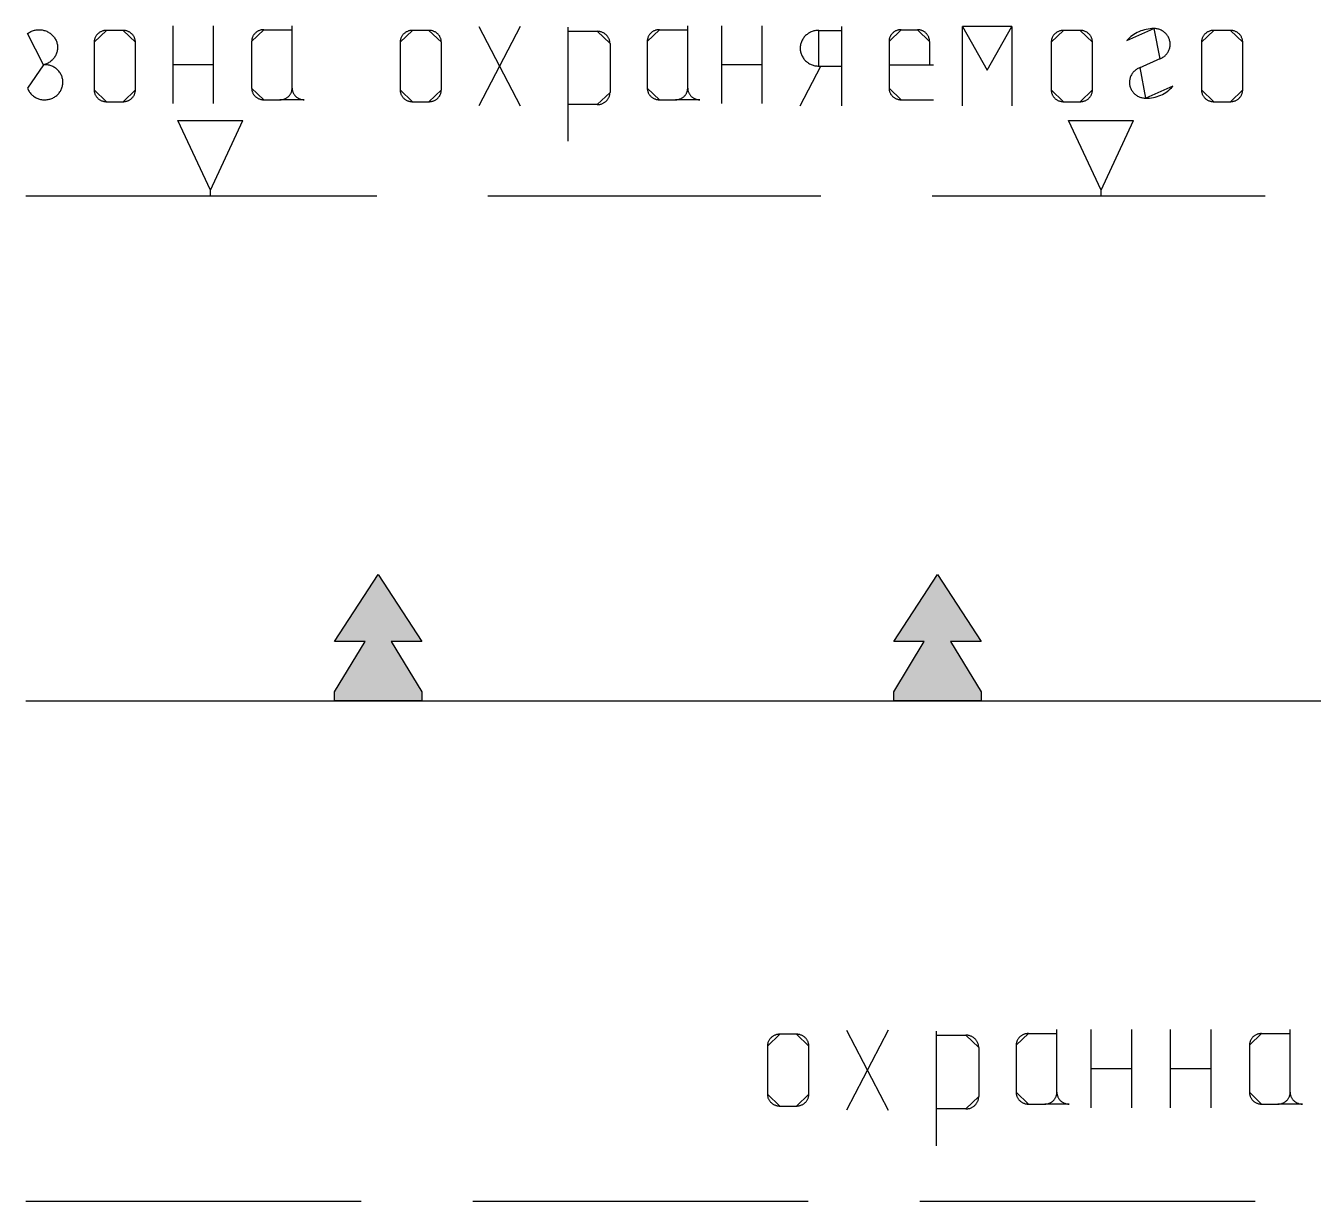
# Model space of a CAD drawing. Extents: x 8646 to 18206, y -17605 to -192.
# Drawn here: x 11147.66 to 11155.89, y -9022.22 to -9014.7 of the extents above; entities that cross this region are included whole.
import ezdxf

# ---------------------------------------------------------------- set-up
doc = ezdxf.new("R2010")
doc.units = 0
doc.layers.get('0').update_dxf_attribs({"linetype": 'CONTINUOUS'})

msp = doc.modelspace()

# ---------------------------------------------------------------- hatches: boundary and pattern name
at = {"linetype": 'CONTINUOUS'}
for points in [[(11149.631, -9019.0202), (11149.631, -9018.9632), (11149.8267, -9018.6417), (11149.631, -9018.6417), (11149.9105, -9018.2131), (11150.19, -9018.6417), (11149.9944, -9018.6417), (11150.19, -9018.9632), (11150.19, -9019.0202)], [(11153.2068, -9019.0201), (11153.2068, -9018.9632), (11153.4025, -9018.6417), (11153.2068, -9018.6417), (11153.4864, -9018.2131), (11153.7659, -9018.6417), (11153.5702, -9018.6417), (11153.7659, -9018.9632), (11153.7659, -9019.0201)]]:
    msp.add_hatch(color=8, dxfattribs=at).paths.add_polyline_path(points)

# ---------------------------------------------------------------- linework, layer by layer
at = {"color": 8, "linetype": 'CONTINUOUS'}
for p, q in [((11148.2796, -9014.7332), (11148.1742, -9014.7332)), ((11148.5986, -9014.7036), (11148.5986, -9015.2)), ((11148.8566, -9014.7036), (11148.8566, -9015.2)), ((11149.1797, -9014.7291), (11149.3609, -9014.7291)), ((11149.3609, -9015.1024), (11149.3609, -9014.7041)), ((11150.2356, -9014.7332), (11150.1301, -9014.7332)), ((11150.8182, -9014.7079), (11150.5545, -9015.2149)), ((11150.5545, -9014.7079), (11150.8182, -9015.2149)), ((11151.1224, -9014.7133), (11151.1224, -9015.4421)), ((11151.7088, -9014.7291), (11151.89, -9014.7291)), ((11151.89, -9015.1024), (11151.89, -9014.7041)), ((11152.1056, -9014.7036), (11152.1056, -9015.2)), ((11152.3637, -9014.7036), (11152.3637, -9015.2)), ((11152.7273, -9014.7331), (11152.8719, -9014.7331)), ((11152.8728, -9014.7079), (11152.8728, -9015.2149)), ((11153.2546, -9014.7291), (11153.3582, -9014.7291)), ((11153.6462, -9015.2149), (11153.6462, -9014.7079)), ((11153.9626, -9014.7079), (11153.9626, -9015.2149)), ((11154.3986, -9014.7332), (11154.2932, -9014.7332)), ((11155.3592, -9014.7332), (11155.2537, -9014.7332)), ((11148.0951, -9014.8092), (11148.0951, -9015.1135)), ((11148.3587, -9015.1135), (11148.3587, -9014.8092)), ((11149.102, -9014.8038), (11149.102, -9015.1024)), ((11150.051, -9014.8092), (11150.051, -9015.1135)), ((11150.3147, -9015.1135), (11150.3147, -9014.8092)), ((11151.1224, -9014.7393), (11151.3119, -9014.7393)), ((11151.6311, -9014.8038), (11151.6311, -9015.1024)), ((11153.177, -9014.8038), (11153.177, -9015.1024)), ((11153.4358, -9014.8038), (11153.4358, -9014.9531)), ((11154.2141, -9014.8092), (11154.2141, -9015.1135)), ((11154.4777, -9015.1135), (11154.4777, -9014.8092)), ((11155.1746, -9014.8092), (11155.1746, -9015.1135)), ((11155.4383, -9015.1135), (11155.4383, -9014.8092)), ((11151.3931, -9014.8175), (11151.3931, -9015.1298)), ((11148.5986, -9014.9519), (11148.8566, -9014.9519)), ((11152.1056, -9014.9519), (11152.3637, -9014.9519)), ((11152.6091, -9015.2149), (11152.741, -9014.9615)), ((11152.7268, -9014.9617), (11152.8737, -9014.9617)), ((11153.177, -9014.9531), (11153.4617, -9014.9531)), ((11154.9134, -9014.9133), (11154.7753, -9014.9745)), ((11148.1742, -9015.1895), (11148.2796, -9015.1895)), ((11149.1797, -9015.1771), (11149.2832, -9015.1771)), ((11150.1301, -9015.1895), (11150.2356, -9015.1895)), ((11151.3119, -9015.2078), (11151.1224, -9015.2078)), ((11151.7088, -9015.1771), (11151.8124, -9015.1771)), ((11153.2546, -9015.1771), (11153.4617, -9015.1771)), ((11154.2932, -9015.1895), (11154.3986, -9015.1895)), ((11155.2537, -9015.1895), (11155.3592, -9015.1895)), ((11148.8378, -9015.7543), (11148.6308, -9015.3104)), ((11148.6308, -9015.3104), (11149.0448, -9015.3104)), ((11148.8378, -9015.7543), (11149.0448, -9015.3104)), ((11154.5324, -9015.7543), (11154.3255, -9015.3104)), ((11154.3255, -9015.3104), (11154.7394, -9015.3104)), ((11154.5324, -9015.7543), (11154.7394, -9015.3104)), ((11147.6577, -9015.7905), (11149.9026, -9015.7905)), ((11148.8378, -9015.7898), (11148.8378, -9015.7543)), ((11150.6125, -9015.7905), (11152.742, -9015.7905)), ((11153.4519, -9015.7905), (11155.5814, -9015.7905)), ((11154.5324, -9015.7898), (11154.5324, -9015.7543)), ((11149.631, -9018.6417), (11149.9105, -9018.2131)), ((11149.9105, -9018.2131), (11150.19, -9018.6417)), ((11153.2068, -9018.6417), (11153.4864, -9018.2131)), ((11153.4864, -9018.2131), (11153.7659, -9018.6417)), ((11149.8267, -9018.6417), (11149.631, -9018.6417)), ((11149.631, -9018.9632), (11149.8267, -9018.6417)), ((11149.9944, -9018.6417), (11150.19, -9018.9632)), ((11150.19, -9018.6417), (11149.9944, -9018.6417)), ((11153.4025, -9018.6417), (11153.2068, -9018.6417)), ((11153.2068, -9018.9632), (11153.4025, -9018.6417)), ((11153.5702, -9018.6417), (11153.7659, -9018.9632)), ((11153.7659, -9018.6417), (11153.5702, -9018.6417)), ((11149.631, -9019.0202), (11149.631, -9018.9632)), ((11150.19, -9018.9632), (11150.19, -9019.0202)), ((11153.2068, -9019.0201), (11153.2068, -9018.9632)), ((11153.7659, -9018.9632), (11153.7659, -9019.0201)), ((11147.6577, -9019.0202), (11166.2768, -9019.0202)), ((11150.19, -9019.0202), (11149.631, -9019.0202)), ((11153.7659, -9019.0201), (11153.2068, -9019.0201)), ((11152.5851, -9021.152), (11152.4789, -9021.152)), ((11153.1716, -9021.1266), (11152.9061, -9021.637)), ((11152.9061, -9021.1266), (11153.1716, -9021.637)), ((11153.4778, -9021.1321), (11153.4778, -9021.8657)), ((11154.068, -9021.1479), (11154.2504, -9021.1479)), ((11154.2504, -9021.5237), (11154.2504, -9021.1228)), ((11154.4675, -9021.1223), (11154.4675, -9021.622)), ((11154.7273, -9021.1223), (11154.7273, -9021.622)), ((11154.9743, -9021.1223), (11154.9743, -9021.622)), ((11155.2341, -9021.1223), (11155.2341, -9021.622)), ((11155.5593, -9021.1479), (11155.7417, -9021.1479)), ((11155.7417, -9021.5237), (11155.7417, -9021.1228)), ((11152.3993, -9021.2286), (11152.3993, -9021.5349)), ((11152.6647, -9021.5349), (11152.6647, -9021.2286)), ((11153.4778, -9021.1582), (11153.6685, -9021.1582)), ((11153.9899, -9021.2231), (11153.9899, -9021.5237)), ((11155.4811, -9021.2231), (11155.4811, -9021.5237)), ((11153.7502, -9021.2369), (11153.7502, -9021.5514)), ((11154.4675, -9021.3722), (11154.7273, -9021.3722)), ((11154.9743, -9021.3722), (11155.2341, -9021.3722)), ((11152.4789, -9021.6114), (11152.5851, -9021.6114)), ((11153.6685, -9021.6299), (11153.4778, -9021.6299)), ((11154.068, -9021.5989), (11154.1723, -9021.5989)), ((11155.5593, -9021.5989), (11155.6635, -9021.5989)), ((11147.6577, -9022.2203), (11149.8013, -9022.2203)), ((11150.5158, -9022.2203), (11152.6594, -9022.2203)), ((11153.374, -9022.2203), (11155.5176, -9022.2203))]:
    msp.add_line(p, q, dxfattribs=at)
at = {"color": 8, "linetype": 'CONTINUOUS', "flags": 128}
for points in [[(11147.6686, -9014.754), (11147.6735, -9014.7504), (11147.6787, -9014.747), (11147.6839, -9014.7439), (11147.6895, -9014.7412), (11147.695, -9014.7386), (11147.7008, -9014.7364), (11147.7067, -9014.7344), (11147.7126, -9014.7327), (11147.7187, -9014.7313), (11147.7248, -9014.7304), (11147.7309, -9014.7296), (11147.7371, -9014.7292), (11147.7434, -9014.7291), (11147.7495, -9014.7293), (11147.7557, -9014.7298), (11147.7618, -9014.7305), (11147.768, -9014.7317), (11147.7739, -9014.7331), (11147.7799, -9014.7348), (11147.7857, -9014.7369), (11147.7914, -9014.7392), (11147.797, -9014.7418), (11147.8025, -9014.7447), (11147.8077, -9014.7479), (11147.8128, -9014.7512), (11147.8177, -9014.7549), (11147.8224, -9014.7588), (11147.8268, -9014.763), (11147.831, -9014.7673), (11147.8351, -9014.7719), (11147.8389, -9014.7767), (11147.8423, -9014.7816), (11147.8455, -9014.7867), (11147.8484, -9014.7919), (11147.8511, -9014.7974), (11147.8534, -9014.8029), (11147.8554, -9014.8085), (11147.8572, -9014.8143), (11147.8585, -9014.8202), (11147.8596, -9014.826), (11147.8604, -9014.8319), (11147.8609, -9014.8377), (11147.8609, -9014.8438), (11147.8607, -9014.8497), (11147.8602, -9014.8557), (11147.8593, -9014.8616), (11147.8581, -9014.8675), (11147.8566, -9014.8732), (11147.8548, -9014.8789), (11147.8527, -9014.8845), (11147.8503, -9014.89), (11147.8475, -9014.8954), (11147.8446, -9014.9006), (11147.8413, -9014.9057), (11147.8377, -9014.9105), (11147.8338, -9014.9152), (11147.8299, -9014.9198), (11147.8255, -9014.9241), (11147.821, -9014.9281), (11147.8162, -9014.9319), (11147.8113, -9014.9356), (11147.8062, -9014.9389), (11147.8008, -9014.9419), (11147.7953, -9014.9448), (11147.7897, -9014.9473), (11147.784, -9014.9494), (11147.7781, -9014.9514), (11147.7721, -9014.9531)], [(11148.1742, -9014.7332), (11148.17, -9014.7333), (11148.1659, -9014.7336), (11148.1618, -9014.7342), (11148.1577, -9014.7349), (11148.1537, -9014.7358), (11148.1497, -9014.737), (11148.1458, -9014.7383), (11148.142, -9014.7398), (11148.1382, -9014.7415), (11148.1347, -9014.7434), (11148.1311, -9014.7455), (11148.1277, -9014.7477), (11148.1244, -9014.7501), (11148.1212, -9014.7527), (11148.1182, -9014.7555), (11148.1154, -9014.7584), (11148.1127, -9014.7614), (11148.1102, -9014.7645), (11148.1078, -9014.7679), (11148.1056, -9014.7712), (11148.1037, -9014.7747), (11148.102, -9014.7783), (11148.1004, -9014.782), (11148.0989, -9014.7858), (11148.0978, -9014.7897), (11148.0968, -9014.7935), (11148.0961, -9014.7974), (11148.0955, -9014.8014), (11148.0952, -9014.8053), (11148.0951, -9014.8092)], [(11148.3587, -9014.8092), (11148.3586, -9014.8053), (11148.3583, -9014.8014), (11148.3577, -9014.7974), (11148.3569, -9014.7935), (11148.3559, -9014.7897), (11148.3548, -9014.7858), (11148.3534, -9014.782), (11148.3519, -9014.7783), (11148.3501, -9014.7747), (11148.3481, -9014.7712), (11148.346, -9014.7679), (11148.3436, -9014.7645), (11148.3411, -9014.7614), (11148.3384, -9014.7584), (11148.3356, -9014.7555), (11148.3326, -9014.7527), (11148.3293, -9014.7501), (11148.3261, -9014.7477), (11148.3227, -9014.7455), (11148.3191, -9014.7434), (11148.3155, -9014.7415), (11148.3118, -9014.7398), (11148.308, -9014.7383), (11148.3041, -9014.737), (11148.3001, -9014.7358), (11148.2961, -9014.7349), (11148.292, -9014.7342), (11148.2879, -9014.7336), (11148.2838, -9014.7333), (11148.2796, -9014.7332)], [(11149.1797, -9014.7291), (11149.1756, -9014.7292), (11149.1716, -9014.7294), (11149.1675, -9014.73), (11149.1635, -9014.7307), (11149.1596, -9014.7316), (11149.1557, -9014.7327), (11149.1518, -9014.734), (11149.1481, -9014.7356), (11149.1444, -9014.7372), (11149.1409, -9014.739), (11149.1374, -9014.7412), (11149.1341, -9014.7433), (11149.1309, -9014.7457), (11149.1277, -9014.7483), (11149.1248, -9014.7509), (11149.122, -9014.7538), (11149.1193, -9014.7568), (11149.1169, -9014.7598), (11149.1146, -9014.7631), (11149.1124, -9014.7664), (11149.1105, -9014.7699), (11149.1088, -9014.7734), (11149.1072, -9014.777), (11149.1058, -9014.7806), (11149.1047, -9014.7845), (11149.1038, -9014.7882), (11149.103, -9014.7921), (11149.1025, -9014.796), (11149.1022, -9014.7998), (11149.102, -9014.8038)], [(11150.1301, -9014.7332), (11150.126, -9014.7333), (11150.1218, -9014.7336), (11150.1177, -9014.7342), (11150.1136, -9014.7349), (11150.1096, -9014.7358), (11150.1057, -9014.737), (11150.1017, -9014.7383), (11150.098, -9014.7398), (11150.0942, -9014.7415), (11150.0906, -9014.7434), (11150.087, -9014.7455), (11150.0836, -9014.7477), (11150.0804, -9014.7501), (11150.0772, -9014.7527), (11150.0742, -9014.7555), (11150.0714, -9014.7584), (11150.0687, -9014.7614), (11150.0662, -9014.7645), (11150.0638, -9014.7679), (11150.0616, -9014.7712), (11150.0596, -9014.7747), (11150.0579, -9014.7783), (11150.0563, -9014.782), (11150.0549, -9014.7858), (11150.0538, -9014.7897), (11150.0528, -9014.7935), (11150.052, -9014.7974), (11150.0515, -9014.8014), (11150.0512, -9014.8053), (11150.051, -9014.8092)], [(11150.3147, -9014.8092), (11150.3145, -9014.8053), (11150.3143, -9014.8014), (11150.3137, -9014.7974), (11150.3129, -9014.7935), (11150.3119, -9014.7897), (11150.3108, -9014.7858), (11150.3094, -9014.782), (11150.3078, -9014.7783), (11150.306, -9014.7747), (11150.3041, -9014.7712), (11150.3019, -9014.7679), (11150.2996, -9014.7645), (11150.2971, -9014.7614), (11150.2944, -9014.7584), (11150.2915, -9014.7555), (11150.2885, -9014.7527), (11150.2853, -9014.7501), (11150.2821, -9014.7477), (11150.2787, -9014.7455), (11150.2751, -9014.7434), (11150.2715, -9014.7415), (11150.2677, -9014.7398), (11150.2639, -9014.7383), (11150.26, -9014.737), (11150.256, -9014.7358), (11150.252, -9014.7349), (11150.2479, -9014.7342), (11150.2438, -9014.7336), (11150.2397, -9014.7333), (11150.2356, -9014.7332)], [(11151.7088, -9014.7291), (11151.7047, -9014.7292), (11151.7007, -9014.7294), (11151.6966, -9014.73), (11151.6926, -9014.7307), (11151.6887, -9014.7316), (11151.6848, -9014.7327), (11151.6809, -9014.734), (11151.6772, -9014.7356), (11151.6735, -9014.7372), (11151.67, -9014.739), (11151.6665, -9014.7412), (11151.6632, -9014.7433), (11151.66, -9014.7457), (11151.6568, -9014.7483), (11151.6539, -9014.7509), (11151.6511, -9014.7538), (11151.6484, -9014.7568), (11151.646, -9014.7598), (11151.6437, -9014.7631), (11151.6415, -9014.7664), (11151.6396, -9014.7699), (11151.6379, -9014.7734), (11151.6363, -9014.777), (11151.6349, -9014.7806), (11151.6339, -9014.7845), (11151.6329, -9014.7882), (11151.6321, -9014.7921), (11151.6316, -9014.796), (11151.6313, -9014.7998), (11151.6311, -9014.8038)], [(11152.7277, -9014.7332), (11152.7216, -9014.7334), (11152.7154, -9014.7339), (11152.7092, -9014.7346), (11152.7031, -9014.7358), (11152.6971, -9014.7372), (11152.6911, -9014.7389), (11152.6853, -9014.7409), (11152.6795, -9014.7432), (11152.6739, -9014.7456), (11152.6685, -9014.7486), (11152.6632, -9014.7517), (11152.658, -9014.7551), (11152.6531, -9014.7587), (11152.6484, -9014.7626), (11152.6439, -9014.7668), (11152.6396, -9014.771), (11152.6355, -9014.7755), (11152.6318, -9014.7803), (11152.6283, -9014.7852), (11152.625, -9014.7903), (11152.6221, -9014.7956), (11152.6194, -9014.8009), (11152.617, -9014.8065), (11152.6149, -9014.8121), (11152.6131, -9014.8178), (11152.6117, -9014.8237), (11152.6106, -9014.8296), (11152.6098, -9014.8355), (11152.6093, -9014.8414), (11152.6091, -9014.8473), (11152.6093, -9014.8533), (11152.6098, -9014.8592), (11152.6106, -9014.8652), (11152.6117, -9014.8711), (11152.6131, -9014.8769), (11152.6149, -9014.8826), (11152.617, -9014.8883), (11152.6194, -9014.8937), (11152.6221, -9014.8991), (11152.625, -9014.9044), (11152.6283, -9014.9095), (11152.6318, -9014.9144), (11152.6355, -9014.9191), (11152.6396, -9014.9238), (11152.6439, -9014.928), (11152.6484, -9014.9321), (11152.6531, -9014.936), (11152.658, -9014.9396), (11152.6632, -9014.943), (11152.6685, -9014.9462), (11152.6739, -9014.949), (11152.6795, -9014.9515), (11152.6853, -9014.9539), (11152.6911, -9014.9559), (11152.6971, -9014.9576), (11152.7031, -9014.959), (11152.7092, -9014.96), (11152.7154, -9014.9608), (11152.7216, -9014.9613), (11152.7277, -9014.9615)], [(11153.2546, -9014.7291), (11153.2506, -9014.7292), (11153.2465, -9014.7294), (11153.2424, -9014.73), (11153.2385, -9014.7307), (11153.2345, -9014.7316), (11153.2307, -9014.7327), (11153.2268, -9014.734), (11153.2231, -9014.7356), (11153.2194, -9014.7372), (11153.2159, -9014.739), (11153.2124, -9014.7412), (11153.209, -9014.7433), (11153.2058, -9014.7457), (11153.2027, -9014.7483), (11153.1997, -9014.7509), (11153.197, -9014.7538), (11153.1943, -9014.7568), (11153.1918, -9014.7598), (11153.1896, -9014.7631), (11153.1874, -9014.7664), (11153.1855, -9014.7699), (11153.1837, -9014.7734), (11153.1822, -9014.777), (11153.1807, -9014.7806), (11153.1797, -9014.7845), (11153.1787, -9014.7882), (11153.178, -9014.7921), (11153.1774, -9014.796), (11153.1771, -9014.7998), (11153.177, -9014.8038)], [(11153.4358, -9014.8038), (11153.4357, -9014.7998), (11153.4354, -9014.796), (11153.4349, -9014.7921), (11153.4341, -9014.7882), (11153.4331, -9014.7845), (11153.432, -9014.7806), (11153.4306, -9014.777), (11153.4291, -9014.7734), (11153.4273, -9014.7699), (11153.4254, -9014.7664), (11153.4233, -9014.7631), (11153.421, -9014.7598), (11153.4185, -9014.7568), (11153.416, -9014.7538), (11153.4131, -9014.7509), (11153.4102, -9014.7483), (11153.407, -9014.7457), (11153.4038, -9014.7433), (11153.4005, -9014.7412), (11153.397, -9014.739), (11153.3935, -9014.7372), (11153.3897, -9014.7356), (11153.386, -9014.734), (11153.3822, -9014.7327), (11153.3782, -9014.7316), (11153.3744, -9014.7307), (11153.3703, -9014.73), (11153.3663, -9014.7294), (11153.3622, -9014.7292), (11153.3582, -9014.7291)], [(11153.6462, -9014.7079), (11153.8044, -9014.9868), (11153.9626, -9014.7079)], [(11154.2932, -9014.7332), (11154.289, -9014.7333), (11154.2849, -9014.7336), (11154.2808, -9014.7342), (11154.2767, -9014.7349), (11154.2727, -9014.7358), (11154.2687, -9014.737), (11154.2648, -9014.7383), (11154.261, -9014.7398), (11154.2572, -9014.7415), (11154.2537, -9014.7434), (11154.2501, -9014.7455), (11154.2467, -9014.7477), (11154.2434, -9014.7501), (11154.2402, -9014.7527), (11154.2373, -9014.7555), (11154.2344, -9014.7584), (11154.2317, -9014.7614), (11154.2292, -9014.7645), (11154.2269, -9014.7679), (11154.2246, -9014.7712), (11154.2227, -9014.7747), (11154.221, -9014.7783), (11154.2194, -9014.782), (11154.2179, -9014.7858), (11154.2168, -9014.7897), (11154.2158, -9014.7935), (11154.2151, -9014.7974), (11154.2145, -9014.8014), (11154.2143, -9014.8053), (11154.2141, -9014.8092)], [(11154.4777, -9014.8092), (11154.4776, -9014.8053), (11154.4773, -9014.8014), (11154.4768, -9014.7974), (11154.4759, -9014.7935), (11154.475, -9014.7897), (11154.4739, -9014.7858), (11154.4725, -9014.782), (11154.4709, -9014.7783), (11154.4691, -9014.7747), (11154.4671, -9014.7712), (11154.465, -9014.7679), (11154.4626, -9014.7645), (11154.4601, -9014.7614), (11154.4574, -9014.7584), (11154.4546, -9014.7555), (11154.4516, -9014.7527), (11154.4483, -9014.7501), (11154.4452, -9014.7477), (11154.4418, -9014.7455), (11154.4382, -9014.7434), (11154.4346, -9014.7415), (11154.4308, -9014.7398), (11154.427, -9014.7383), (11154.4231, -9014.737), (11154.4191, -9014.7358), (11154.4151, -9014.7349), (11154.411, -9014.7342), (11154.4069, -9014.7336), (11154.4028, -9014.7333), (11154.3986, -9014.7332)], [(11154.8702, -9014.7217), (11154.8579, -9014.7221), (11154.8457, -9014.7229), (11154.8335, -9014.7246), (11154.8214, -9014.7267), (11154.8094, -9014.7296), (11154.7977, -9014.7331), (11154.7861, -9014.7371), (11154.7748, -9014.7418), (11154.7638, -9014.747), (11154.7532, -9014.7528), (11154.7427, -9014.7592), (11154.7328, -9014.766), (11154.7231, -9014.7734), (11154.7139, -9014.7812), (11154.7053, -9014.7896), (11154.6969, -9014.7983)], [(11154.9089, -9014.9153), (11154.914, -9014.9131), (11154.919, -9014.9107), (11154.9238, -9014.9081), (11154.9285, -9014.9052), (11154.933, -9014.9021), (11154.9373, -9014.8987), (11154.9415, -9014.8952), (11154.9454, -9014.8915), (11154.9491, -9014.8875), (11154.9526, -9014.8833), (11154.9558, -9014.8791), (11154.9589, -9014.8747), (11154.9617, -9014.87), (11154.9642, -9014.8653), (11154.9665, -9014.8604), (11154.9685, -9014.8553), (11154.9701, -9014.8503), (11154.9715, -9014.8451), (11154.9726, -9014.8399), (11154.9735, -9014.8346), (11154.9741, -9014.8293), (11154.9744, -9014.8241), (11154.9744, -9014.8187), (11154.9739, -9014.8133), (11154.9734, -9014.8081), (11154.9724, -9014.8028), (11154.9712, -9014.7976), (11154.9698, -9014.7924), (11154.968, -9014.7874), (11154.9659, -9014.7824), (11154.9636, -9014.7776), (11154.961, -9014.7728), (11154.9582, -9014.7683), (11154.9551, -9014.7638), (11154.9518, -9014.7596), (11154.9482, -9014.7554), (11154.9445, -9014.7515), (11154.9405, -9014.7479), (11154.9362, -9014.7443), (11154.9319, -9014.741), (11154.9274, -9014.738), (11154.9226, -9014.7352), (11154.9178, -9014.7326), (11154.9127, -9014.7303), (11154.9076, -9014.7283), (11154.9024, -9014.7264), (11154.8971, -9014.7248), (11154.8917, -9014.7237), (11154.8862, -9014.7226), (11154.8808, -9014.722), (11154.8752, -9014.7215), (11154.8697, -9014.7214)], [(11155.2537, -9014.7332), (11155.2496, -9014.7333), (11155.2454, -9014.7336), (11155.2413, -9014.7342), (11155.2372, -9014.7349), (11155.2332, -9014.7358), (11155.2292, -9014.737), (11155.2253, -9014.7383), (11155.2216, -9014.7398), (11155.2177, -9014.7415), (11155.2142, -9014.7434), (11155.2106, -9014.7455), (11155.2072, -9014.7477), (11155.2039, -9014.7501), (11155.2008, -9014.7527), (11155.1978, -9014.7555), (11155.1949, -9014.7584), (11155.1922, -9014.7614), (11155.1897, -9014.7645), (11155.1874, -9014.7679), (11155.1852, -9014.7712), (11155.1832, -9014.7747), (11155.1815, -9014.7783), (11155.1799, -9014.782), (11155.1784, -9014.7858), (11155.1773, -9014.7897), (11155.1764, -9014.7935), (11155.1756, -9014.7974), (11155.175, -9014.8014), (11155.1748, -9014.8053), (11155.1746, -9014.8092)], [(11155.4383, -9014.8092), (11155.4381, -9014.8053), (11155.4378, -9014.8014), (11155.4373, -9014.7974), (11155.4364, -9014.7935), (11155.4355, -9014.7897), (11155.4344, -9014.7858), (11155.433, -9014.782), (11155.4314, -9014.7783), (11155.4296, -9014.7747), (11155.4276, -9014.7712), (11155.4255, -9014.7679), (11155.4231, -9014.7645), (11155.4206, -9014.7614), (11155.4179, -9014.7584), (11155.4151, -9014.7555), (11155.4121, -9014.7527), (11155.4089, -9014.7501), (11155.4057, -9014.7477), (11155.4023, -9014.7455), (11155.3987, -9014.7434), (11155.3951, -9014.7415), (11155.3913, -9014.7398), (11155.3875, -9014.7383), (11155.3836, -9014.737), (11155.3796, -9014.7358), (11155.3756, -9014.7349), (11155.3715, -9014.7342), (11155.3674, -9014.7336), (11155.3633, -9014.7333), (11155.3592, -9014.7332)], [(11151.3931, -9014.8175), (11151.393, -9014.8133), (11151.3927, -9014.8093), (11151.3921, -9014.8053), (11151.3913, -9014.8012), (11151.3903, -9014.7973), (11151.3891, -9014.7933), (11151.3877, -9014.7895), (11151.386, -9014.7857), (11151.3842, -9014.782), (11151.3822, -9014.7784), (11151.38, -9014.7749), (11151.3776, -9014.7715), (11151.375, -9014.7683), (11151.3723, -9014.7652), (11151.3693, -9014.7622), (11151.3663, -9014.7594), (11151.3629, -9014.7567), (11151.3596, -9014.7543), (11151.3562, -9014.752), (11151.3525, -9014.7498), (11151.3488, -9014.7479), (11151.3449, -9014.7462), (11151.341, -9014.7446), (11151.337, -9014.7432), (11151.3329, -9014.742), (11151.3288, -9014.741), (11151.3246, -9014.7403), (11151.3204, -9014.7397), (11151.3162, -9014.7395), (11151.3119, -9014.7393)], [(11147.6686, -9015.1024), (11147.6708, -9015.1079), (11147.6733, -9015.1133), (11147.6761, -9015.1186), (11147.6792, -9015.1237), (11147.6826, -9015.1286), (11147.6862, -9015.1334), (11147.69, -9015.138), (11147.6941, -9015.1424), (11147.6984, -9015.1466), (11147.7031, -9015.1506), (11147.7079, -9015.1543), (11147.7129, -9015.1577), (11147.718, -9015.161), (11147.7234, -9015.1639), (11147.7289, -9015.1665), (11147.7345, -9015.1688), (11147.7402, -9015.171), (11147.7461, -9015.1727), (11147.752, -9015.1742), (11147.7581, -9015.1754), (11147.7641, -9015.1763), (11147.7703, -9015.177), (11147.7764, -9015.1772), (11147.7826, -9015.1772), (11147.7887, -9015.1768), (11147.7948, -9015.1761), (11147.8008, -9015.1752), (11147.8069, -9015.1739), (11147.8127, -9015.1723), (11147.8186, -9015.1704), (11147.8243, -9015.1682), (11147.8299, -9015.1658), (11147.8353, -9015.1631), (11147.8407, -9015.16), (11147.8458, -9015.1568), (11147.8507, -9015.1532), (11147.8554, -9015.1494), (11147.86, -9015.1454), (11147.8643, -9015.1412), (11147.8683, -9015.1368), (11147.8722, -9015.1321), (11147.8757, -9015.1272), (11147.8789, -9015.1222), (11147.8819, -9015.1171), (11147.8846, -9015.1118), (11147.8871, -9015.1064), (11147.8891, -9015.1008), (11147.891, -9015.0952), (11147.8925, -9015.0895), (11147.8936, -9015.0837), (11147.8945, -9015.0778), (11147.895, -9015.0719), (11147.8952, -9015.066), (11147.8951, -9015.06), (11147.8947, -9015.0542), (11147.8939, -9015.0482), (11147.8928, -9015.0425), (11147.8914, -9015.0367), (11147.8898, -9015.031), (11147.8877, -9015.0254), (11147.8854, -9015.02), (11147.8828, -9015.0146), (11147.8799, -9015.0094), (11147.8767, -9015.0044), (11147.8733, -9014.9995), (11147.8695, -9014.9948), (11147.8655, -9014.9903), (11147.8613, -9014.986), (11147.8569, -9014.9818), (11147.8523, -9014.978), (11147.8473, -9014.9744), (11147.8423, -9014.971), (11147.837, -9014.9679), (11147.8316, -9014.9652), (11147.8261, -9014.9625), (11147.8204, -9014.9604), (11147.8145, -9014.9583), (11147.8087, -9014.9567), (11147.8028, -9014.9553), (11147.7967, -9014.9543), (11147.7906, -9014.9535), (11147.7845, -9014.953), (11147.7783, -9014.9529), (11147.7721, -9014.9531)], [(11154.7836, -9014.9708), (11154.7784, -9014.9727), (11154.7734, -9014.9749), (11154.7685, -9014.9773), (11154.7637, -9014.9801), (11154.759, -9014.983), (11154.7546, -9014.9862), (11154.7504, -9014.9896), (11154.7463, -9014.993), (11154.7423, -9014.9968), (11154.7387, -9015.0009), (11154.7352, -9015.0051), (11154.7319, -9015.0093), (11154.729, -9015.0138), (11154.7263, -9015.0185), (11154.7238, -9015.0233), (11154.7217, -9015.0281), (11154.7197, -9015.0331), (11154.7181, -9015.0383), (11154.7167, -9015.0435), (11154.7156, -9015.0486), (11154.7148, -9015.0539), (11154.7143, -9015.0591), (11154.7141, -9015.0645), (11154.7141, -9015.0698), (11154.7145, -9015.0752), (11154.7152, -9015.0804), (11154.7161, -9015.0857), (11154.7174, -9015.0908), (11154.7189, -9015.096), (11154.7206, -9015.101), (11154.7227, -9015.1059), (11154.7251, -9015.1108), (11154.7277, -9015.1155), (11154.7306, -9015.12), (11154.7337, -9015.1245), (11154.737, -9015.1287), (11154.7406, -9015.1328), (11154.7443, -9015.1367), (11154.7483, -9015.1403), (11154.7525, -9015.1438), (11154.7569, -9015.1471), (11154.7615, -9015.1501), (11154.7662, -9015.153), (11154.771, -9015.1555), (11154.776, -9015.1578), (11154.7811, -9015.1598), (11154.7864, -9015.1616), (11154.7916, -9015.1632), (11154.797, -9015.1643), (11154.8024, -9015.1654), (11154.8079, -9015.1661), (11154.8135, -9015.1666), (11154.819, -9015.1666)], [(11148.0951, -9015.1135), (11148.0952, -9015.1175), (11148.0955, -9015.1214), (11148.0961, -9015.1253), (11148.0968, -9015.1292), (11148.0978, -9015.1331), (11148.0989, -9015.137), (11148.1004, -9015.1407), (11148.102, -9015.1444), (11148.1037, -9015.148), (11148.1056, -9015.1515), (11148.1078, -9015.1548), (11148.1102, -9015.1582), (11148.1127, -9015.1613), (11148.1154, -9015.1643), (11148.1182, -9015.1673), (11148.1212, -9015.17), (11148.1244, -9015.1726), (11148.1277, -9015.175), (11148.1311, -9015.1772), (11148.1347, -9015.1792), (11148.1382, -9015.1812), (11148.142, -9015.1829), (11148.1458, -9015.1844), (11148.1497, -9015.1857), (11148.1537, -9015.1869), (11148.1577, -9015.1878), (11148.1618, -9015.1885), (11148.1659, -9015.189), (11148.17, -9015.1894), (11148.1742, -9015.1895)], [(11148.2796, -9015.1895), (11148.2838, -9015.1894), (11148.2879, -9015.189), (11148.292, -9015.1885), (11148.2961, -9015.1878), (11148.3001, -9015.1869), (11148.3041, -9015.1857), (11148.308, -9015.1844), (11148.3118, -9015.1829), (11148.3155, -9015.1812), (11148.3191, -9015.1792), (11148.3227, -9015.1772), (11148.3261, -9015.175), (11148.3293, -9015.1726), (11148.3326, -9015.17), (11148.3356, -9015.1673), (11148.3384, -9015.1643), (11148.3411, -9015.1613), (11148.3436, -9015.1582), (11148.346, -9015.1548), (11148.3481, -9015.1515), (11148.3501, -9015.148), (11148.3519, -9015.1444), (11148.3534, -9015.1407), (11148.3548, -9015.137), (11148.3559, -9015.1331), (11148.3569, -9015.1292), (11148.3577, -9015.1253), (11148.3583, -9015.1214), (11148.3586, -9015.1175), (11148.3587, -9015.1135)], [(11149.102, -9015.1024), (11149.1022, -9015.1063), (11149.1025, -9015.1102), (11149.103, -9015.1141), (11149.1038, -9015.1179), (11149.1047, -9015.1217), (11149.1058, -9015.1254), (11149.1072, -9015.1292), (11149.1088, -9015.1328), (11149.1105, -9015.1363), (11149.1124, -9015.1397), (11149.1146, -9015.143), (11149.1169, -9015.1463), (11149.1193, -9015.1493), (11149.122, -9015.1524), (11149.1248, -9015.1552), (11149.1277, -9015.1578), (11149.1309, -9015.1604), (11149.1341, -9015.1628), (11149.1374, -9015.1649), (11149.1409, -9015.167), (11149.1444, -9015.1689), (11149.1481, -9015.1706), (11149.1518, -9015.172), (11149.1557, -9015.1734), (11149.1596, -9015.1746), (11149.1635, -9015.1754), (11149.1675, -9015.1761), (11149.1716, -9015.1766), (11149.1756, -9015.177), (11149.1797, -9015.1771)], [(11149.2832, -9015.1771), (11149.2873, -9015.177), (11149.2914, -9015.1766), (11149.2954, -9015.1761), (11149.2994, -9015.1754), (11149.3033, -9015.1746), (11149.3072, -9015.1734), (11149.311, -9015.172), (11149.3148, -9015.1706), (11149.3185, -9015.1689), (11149.322, -9015.167), (11149.3255, -9015.1649), (11149.3289, -9015.1628), (11149.3321, -9015.1604), (11149.3352, -9015.1578), (11149.3382, -9015.1552), (11149.341, -9015.1524), (11149.3436, -9015.1493), (11149.3461, -9015.1463), (11149.3483, -9015.143), (11149.3504, -9015.1397), (11149.3524, -9015.1363), (11149.3541, -9015.1328), (11149.3557, -9015.1292), (11149.3571, -9015.1254), (11149.3582, -9015.1217), (11149.3592, -9015.1179), (11149.3599, -9015.1141), (11149.3605, -9015.1102), (11149.3607, -9015.1063), (11149.3609, -9015.1024), (11149.361, -9015.1063), (11149.3612, -9015.1102), (11149.3618, -9015.1141), (11149.3626, -9015.1179), (11149.3635, -9015.1217), (11149.3646, -9015.1254), (11149.3661, -9015.1292), (11149.3675, -9015.1328), (11149.3693, -9015.1363), (11149.3712, -9015.1397), (11149.3734, -9015.143), (11149.3757, -9015.1463), (11149.3781, -9015.1493), (11149.3809, -9015.1524), (11149.3836, -9015.1552), (11149.3865, -9015.1578), (11149.3897, -9015.1604), (11149.3928, -9015.1628), (11149.3962, -9015.1649), (11149.3997, -9015.167), (11149.4033, -9015.1689), (11149.407, -9015.1706), (11149.4107, -9015.172), (11149.4145, -9015.1734), (11149.4184, -9015.1746), (11149.4224, -9015.1754), (11149.4263, -9015.1761), (11149.4304, -9015.1766), (11149.4344, -9015.177), (11149.4385, -9015.1771)], [(11150.051, -9015.1135), (11150.0512, -9015.1175), (11150.0515, -9015.1214), (11150.052, -9015.1253), (11150.0528, -9015.1292), (11150.0538, -9015.1331), (11150.0549, -9015.137), (11150.0563, -9015.1407), (11150.0579, -9015.1444), (11150.0596, -9015.148), (11150.0616, -9015.1515), (11150.0638, -9015.1548), (11150.0662, -9015.1582), (11150.0687, -9015.1613), (11150.0714, -9015.1643), (11150.0742, -9015.1673), (11150.0772, -9015.17), (11150.0804, -9015.1726), (11150.0836, -9015.175), (11150.087, -9015.1772), (11150.0906, -9015.1792), (11150.0942, -9015.1812), (11150.098, -9015.1829), (11150.1017, -9015.1844), (11150.1057, -9015.1857), (11150.1096, -9015.1869), (11150.1136, -9015.1878), (11150.1177, -9015.1885), (11150.1218, -9015.189), (11150.126, -9015.1894), (11150.1301, -9015.1895)], [(11150.2356, -9015.1895), (11150.2397, -9015.1894), (11150.2438, -9015.189), (11150.2479, -9015.1885), (11150.252, -9015.1878), (11150.256, -9015.1869), (11150.26, -9015.1857), (11150.2639, -9015.1844), (11150.2677, -9015.1829), (11150.2715, -9015.1812), (11150.2751, -9015.1792), (11150.2787, -9015.1772), (11150.2821, -9015.175), (11150.2853, -9015.1726), (11150.2885, -9015.17), (11150.2915, -9015.1673), (11150.2944, -9015.1643), (11150.2971, -9015.1613), (11150.2996, -9015.1582), (11150.3019, -9015.1548), (11150.3041, -9015.1515), (11150.306, -9015.148), (11150.3078, -9015.1444), (11150.3094, -9015.1407), (11150.3108, -9015.137), (11150.3119, -9015.1331), (11150.3129, -9015.1292), (11150.3137, -9015.1253), (11150.3143, -9015.1214), (11150.3145, -9015.1175), (11150.3147, -9015.1135)], [(11151.3119, -9015.2078), (11151.3162, -9015.2078), (11151.3204, -9015.2074), (11151.3246, -9015.2069), (11151.3288, -9015.2062), (11151.3329, -9015.2052), (11151.337, -9015.2041), (11151.341, -9015.2027), (11151.3449, -9015.2011), (11151.3488, -9015.1994), (11151.3525, -9015.1973), (11151.3562, -9015.1953), (11151.3596, -9015.193), (11151.3629, -9015.1905), (11151.3663, -9015.1878), (11151.3693, -9015.185), (11151.3723, -9015.1821), (11151.375, -9015.179), (11151.3776, -9015.1758), (11151.38, -9015.1723), (11151.3822, -9015.1688), (11151.3842, -9015.1652), (11151.386, -9015.1616), (11151.3877, -9015.1578), (11151.3891, -9015.1539), (11151.3903, -9015.15), (11151.3913, -9015.146), (11151.3921, -9015.1421), (11151.3927, -9015.138), (11151.393, -9015.1339), (11151.3931, -9015.1298)], [(11151.6311, -9015.1024), (11151.6313, -9015.1063), (11151.6316, -9015.1102), (11151.6321, -9015.1141), (11151.6329, -9015.1179), (11151.6339, -9015.1217), (11151.6349, -9015.1254), (11151.6363, -9015.1292), (11151.6379, -9015.1328), (11151.6396, -9015.1363), (11151.6415, -9015.1397), (11151.6437, -9015.143), (11151.646, -9015.1463), (11151.6484, -9015.1493), (11151.6511, -9015.1524), (11151.6539, -9015.1552), (11151.6568, -9015.1578), (11151.66, -9015.1604), (11151.6632, -9015.1628), (11151.6665, -9015.1649), (11151.67, -9015.167), (11151.6735, -9015.1689), (11151.6772, -9015.1706), (11151.6809, -9015.172), (11151.6848, -9015.1734), (11151.6887, -9015.1746), (11151.6926, -9015.1754), (11151.6966, -9015.1761), (11151.7007, -9015.1766), (11151.7047, -9015.177), (11151.7088, -9015.1771)], [(11151.8124, -9015.1771), (11151.8164, -9015.177), (11151.8205, -9015.1766), (11151.8245, -9015.1761), (11151.8285, -9015.1754), (11151.8324, -9015.1746), (11151.8363, -9015.1734), (11151.8401, -9015.172), (11151.8439, -9015.1706), (11151.8476, -9015.1689), (11151.8511, -9015.167), (11151.8546, -9015.1649), (11151.858, -9015.1628), (11151.8612, -9015.1604), (11151.8643, -9015.1578), (11151.8673, -9015.1552), (11151.8701, -9015.1524), (11151.8727, -9015.1493), (11151.8752, -9015.1463), (11151.8774, -9015.143), (11151.8795, -9015.1397), (11151.8815, -9015.1363), (11151.8832, -9015.1328), (11151.8848, -9015.1292), (11151.8862, -9015.1254), (11151.8873, -9015.1217), (11151.8883, -9015.1179), (11151.889, -9015.1141), (11151.8896, -9015.1102), (11151.8899, -9015.1063), (11151.89, -9015.1024), (11151.8901, -9015.1063), (11151.8903, -9015.1102), (11151.8909, -9015.1141), (11151.8917, -9015.1179), (11151.8926, -9015.1217), (11151.8937, -9015.1254), (11151.8952, -9015.1292), (11151.8966, -9015.1328), (11151.8984, -9015.1363), (11151.9003, -9015.1397), (11151.9025, -9015.143), (11151.9048, -9015.1463), (11151.9073, -9015.1493), (11151.91, -9015.1524), (11151.9127, -9015.1552), (11151.9156, -9015.1578), (11151.9188, -9015.1604), (11151.9219, -9015.1628), (11151.9253, -9015.1649), (11151.9288, -9015.167), (11151.9324, -9015.1689), (11151.9361, -9015.1706), (11151.9398, -9015.172), (11151.9436, -9015.1734), (11151.9475, -9015.1746), (11151.9515, -9015.1754), (11151.9554, -9015.1761), (11151.9595, -9015.1766), (11151.9635, -9015.177), (11151.9676, -9015.1771)], [(11153.177, -9015.1024), (11153.1771, -9015.1063), (11153.1774, -9015.1102), (11153.178, -9015.1141), (11153.1787, -9015.1179), (11153.1797, -9015.1217), (11153.1807, -9015.1254), (11153.1822, -9015.1292), (11153.1837, -9015.1328), (11153.1855, -9015.1363), (11153.1874, -9015.1397), (11153.1896, -9015.143), (11153.1918, -9015.1463), (11153.1943, -9015.1493), (11153.197, -9015.1524), (11153.1997, -9015.1552), (11153.2027, -9015.1578), (11153.2058, -9015.1604), (11153.209, -9015.1628), (11153.2124, -9015.1649), (11153.2159, -9015.167), (11153.2194, -9015.1689), (11153.2231, -9015.1706), (11153.2268, -9015.172), (11153.2307, -9015.1734), (11153.2345, -9015.1746), (11153.2385, -9015.1754), (11153.2424, -9015.1761), (11153.2465, -9015.1766), (11153.2506, -9015.177), (11153.2546, -9015.1771)], [(11154.2141, -9015.1135), (11154.2143, -9015.1175), (11154.2145, -9015.1214), (11154.2151, -9015.1253), (11154.2158, -9015.1292), (11154.2168, -9015.1331), (11154.2179, -9015.137), (11154.2194, -9015.1407), (11154.221, -9015.1444), (11154.2227, -9015.148), (11154.2246, -9015.1515), (11154.2269, -9015.1548), (11154.2292, -9015.1582), (11154.2317, -9015.1613), (11154.2344, -9015.1643), (11154.2373, -9015.1673), (11154.2402, -9015.17), (11154.2434, -9015.1726), (11154.2467, -9015.175), (11154.2501, -9015.1772), (11154.2537, -9015.1792), (11154.2572, -9015.1812), (11154.261, -9015.1829), (11154.2648, -9015.1844), (11154.2687, -9015.1857), (11154.2727, -9015.1869), (11154.2767, -9015.1878), (11154.2808, -9015.1885), (11154.2849, -9015.189), (11154.289, -9015.1894), (11154.2932, -9015.1895)], [(11154.3986, -9015.1895), (11154.4028, -9015.1894), (11154.4069, -9015.189), (11154.411, -9015.1885), (11154.4151, -9015.1878), (11154.4191, -9015.1869), (11154.4231, -9015.1857), (11154.427, -9015.1844), (11154.4308, -9015.1829), (11154.4346, -9015.1812), (11154.4382, -9015.1792), (11154.4418, -9015.1772), (11154.4452, -9015.175), (11154.4483, -9015.1726), (11154.4516, -9015.17), (11154.4546, -9015.1673), (11154.4574, -9015.1643), (11154.4601, -9015.1613), (11154.4626, -9015.1582), (11154.465, -9015.1548), (11154.4671, -9015.1515), (11154.4691, -9015.148), (11154.4709, -9015.1444), (11154.4725, -9015.1407), (11154.4739, -9015.137), (11154.475, -9015.1331), (11154.4759, -9015.1292), (11154.4768, -9015.1253), (11154.4773, -9015.1214), (11154.4776, -9015.1175), (11154.4777, -9015.1135)], [(11154.8185, -9015.1675), (11154.8308, -9015.1672), (11154.843, -9015.1662), (11154.8552, -9015.1646), (11154.8673, -9015.1623), (11154.8792, -9015.1596), (11154.891, -9015.1561), (11154.9025, -9015.1521), (11154.9138, -9015.1474), (11154.9249, -9015.1422), (11154.9355, -9015.1363), (11154.946, -9015.13), (11154.9559, -9015.1232), (11154.9656, -9015.1158), (11154.9747, -9015.1079), (11154.9835, -9015.0996), (11154.9918, -9015.0909)], [(11155.1746, -9015.1135), (11155.1748, -9015.1175), (11155.175, -9015.1214), (11155.1756, -9015.1253), (11155.1764, -9015.1292), (11155.1773, -9015.1331), (11155.1784, -9015.137), (11155.1799, -9015.1407), (11155.1815, -9015.1444), (11155.1832, -9015.148), (11155.1852, -9015.1515), (11155.1874, -9015.1548), (11155.1897, -9015.1582), (11155.1922, -9015.1613), (11155.1949, -9015.1643), (11155.1978, -9015.1673), (11155.2008, -9015.17), (11155.2039, -9015.1726), (11155.2072, -9015.175), (11155.2106, -9015.1772), (11155.2142, -9015.1792), (11155.2177, -9015.1812), (11155.2216, -9015.1829), (11155.2253, -9015.1844), (11155.2292, -9015.1857), (11155.2332, -9015.1869), (11155.2372, -9015.1878), (11155.2413, -9015.1885), (11155.2454, -9015.189), (11155.2496, -9015.1894), (11155.2537, -9015.1895)], [(11155.3592, -9015.1895), (11155.3633, -9015.1894), (11155.3674, -9015.189), (11155.3715, -9015.1885), (11155.3756, -9015.1878), (11155.3796, -9015.1869), (11155.3836, -9015.1857), (11155.3875, -9015.1844), (11155.3913, -9015.1829), (11155.3951, -9015.1812), (11155.3987, -9015.1792), (11155.4023, -9015.1772), (11155.4057, -9015.175), (11155.4089, -9015.1726), (11155.4121, -9015.17), (11155.4151, -9015.1673), (11155.4179, -9015.1643), (11155.4206, -9015.1613), (11155.4231, -9015.1582), (11155.4255, -9015.1548), (11155.4276, -9015.1515), (11155.4296, -9015.148), (11155.4314, -9015.1444), (11155.433, -9015.1407), (11155.4344, -9015.137), (11155.4355, -9015.1331), (11155.4364, -9015.1292), (11155.4373, -9015.1253), (11155.4378, -9015.1214), (11155.4381, -9015.1175), (11155.4383, -9015.1135)], [(11152.4789, -9021.152), (11152.4748, -9021.1522), (11152.4706, -9021.1525), (11152.4665, -9021.1531), (11152.4623, -9021.1538), (11152.4583, -9021.1547), (11152.4543, -9021.1559), (11152.4503, -9021.1572), (11152.4466, -9021.1588), (11152.4427, -9021.1604), (11152.4392, -9021.1623), (11152.4355, -9021.1645), (11152.4321, -9021.1667), (11152.4288, -9021.1691), (11152.4256, -9021.1718), (11152.4226, -9021.1745), (11152.4198, -9021.1774), (11152.4171, -9021.1805), (11152.4145, -9021.1836), (11152.4122, -9021.187), (11152.4099, -9021.1903), (11152.408, -9021.1939), (11152.4062, -9021.1975), (11152.4046, -9021.2012), (11152.4032, -9021.205), (11152.4021, -9021.2089), (11152.4011, -9021.2128), (11152.4003, -9021.2167), (11152.3997, -9021.2207), (11152.3995, -9021.2246), (11152.3993, -9021.2286)], [(11152.6647, -9021.2286), (11152.6646, -9021.2246), (11152.6643, -9021.2207), (11152.6637, -9021.2167), (11152.6629, -9021.2128), (11152.6619, -9021.2089), (11152.6608, -9021.205), (11152.6594, -9021.2012), (11152.6578, -9021.1975), (11152.656, -9021.1939), (11152.654, -9021.1903), (11152.6519, -9021.187), (11152.6495, -9021.1836), (11152.647, -9021.1805), (11152.6443, -9021.1774), (11152.6414, -9021.1745), (11152.6384, -9021.1718), (11152.6351, -9021.1691), (11152.6319, -9021.1667), (11152.6285, -9021.1645), (11152.6249, -9021.1623), (11152.6212, -9021.1604), (11152.6175, -9021.1588), (11152.6136, -9021.1572), (11152.6097, -9021.1559), (11152.6057, -9021.1547), (11152.6016, -9021.1538), (11152.5975, -9021.1531), (11152.5934, -9021.1525), (11152.5893, -9021.1522), (11152.5851, -9021.152)], [(11154.068, -9021.1479), (11154.0639, -9021.148), (11154.0599, -9021.1483), (11154.0557, -9021.1489), (11154.0518, -9021.1496), (11154.0478, -9021.1505), (11154.0439, -9021.1516), (11154.04, -9021.1529), (11154.0363, -9021.1545), (11154.0325, -9021.1561), (11154.029, -9021.158), (11154.0255, -9021.1602), (11154.0221, -9021.1622), (11154.0189, -9021.1647), (11154.0157, -9021.1673), (11154.0128, -9021.1699), (11154.01, -9021.1728), (11154.0072, -9021.1759), (11154.0048, -9021.1789), (11154.0025, -9021.1822), (11154.0003, -9021.1855), (11153.9984, -9021.189), (11153.9966, -9021.1925), (11153.9951, -9021.1962), (11153.9936, -9021.1998), (11153.9926, -9021.2037), (11153.9916, -9021.2074), (11153.9908, -9021.2114), (11153.9903, -9021.2153), (11153.99, -9021.2191), (11153.9899, -9021.2231)], [(11155.5593, -9021.1479), (11155.5551, -9021.148), (11155.5511, -9021.1483), (11155.547, -9021.1489), (11155.543, -9021.1496), (11155.539, -9021.1505), (11155.5351, -9021.1516), (11155.5312, -9021.1529), (11155.5275, -9021.1545), (11155.5237, -9021.1561), (11155.5203, -9021.158), (11155.5167, -9021.1602), (11155.5133, -9021.1622), (11155.5101, -9021.1647), (11155.5069, -9021.1673), (11155.504, -9021.1699), (11155.5012, -9021.1728), (11155.4985, -9021.1759), (11155.496, -9021.1789), (11155.4937, -9021.1822), (11155.4916, -9021.1855), (11155.4896, -9021.189), (11155.4879, -9021.1925), (11155.4863, -9021.1962), (11155.4849, -9021.1998), (11155.4838, -9021.2037), (11155.4829, -9021.2074), (11155.4821, -9021.2114), (11155.4815, -9021.2153), (11155.4812, -9021.2191), (11155.4811, -9021.2231)], [(11153.7502, -9021.2369), (11153.7501, -9021.2327), (11153.7498, -9021.2287), (11153.7493, -9021.2246), (11153.7484, -9021.2205), (11153.7475, -9021.2166), (11153.7463, -9021.2126), (11153.7448, -9021.2087), (11153.7431, -9021.2049), (11153.7413, -9021.2012), (11153.7393, -9021.1976), (11153.7371, -9021.1941), (11153.7346, -9021.1907), (11153.732, -9021.1875), (11153.7293, -9021.1843), (11153.7263, -9021.1813), (11153.7232, -9021.1785), (11153.7199, -9021.1758), (11153.7165, -9021.1733), (11153.7131, -9021.1711), (11153.7094, -9021.1688), (11153.7057, -9021.1669), (11153.7018, -9021.1651), (11153.6978, -9021.1636), (11153.6938, -9021.1622), (11153.6896, -9021.1609), (11153.6855, -9021.16), (11153.6813, -9021.1593), (11153.677, -9021.1587), (11153.6728, -9021.1584), (11153.6685, -9021.1582)], [(11152.3993, -9021.5349), (11152.3995, -9021.5389), (11152.3997, -9021.5429), (11152.4003, -9021.5468), (11152.4011, -9021.5507), (11152.4021, -9021.5547), (11152.4032, -9021.5585), (11152.4046, -9021.5623), (11152.4062, -9021.566), (11152.408, -9021.5696), (11152.4099, -9021.5732), (11152.4122, -9021.5765), (11152.4145, -9021.5799), (11152.4171, -9021.583), (11152.4198, -9021.5861), (11152.4226, -9021.589), (11152.4256, -9021.5917), (11152.4288, -9021.5944), (11152.4321, -9021.5968), (11152.4355, -9021.599), (11152.4392, -9021.6011), (11152.4427, -9021.6031), (11152.4466, -9021.6047), (11152.4503, -9021.6063), (11152.4543, -9021.6076), (11152.4583, -9021.6087), (11152.4623, -9021.6097), (11152.4665, -9021.6104), (11152.4706, -9021.6109), (11152.4748, -9021.6113), (11152.4789, -9021.6114)], [(11152.5851, -9021.6114), (11152.5893, -9021.6113), (11152.5934, -9021.6109), (11152.5975, -9021.6104), (11152.6016, -9021.6097), (11152.6057, -9021.6087), (11152.6097, -9021.6076), (11152.6136, -9021.6063), (11152.6175, -9021.6047), (11152.6212, -9021.6031), (11152.6249, -9021.6011), (11152.6285, -9021.599), (11152.6319, -9021.5968), (11152.6351, -9021.5944), (11152.6384, -9021.5917), (11152.6414, -9021.589), (11152.6443, -9021.5861), (11152.647, -9021.583), (11152.6495, -9021.5799), (11152.6519, -9021.5765), (11152.654, -9021.5732), (11152.656, -9021.5696), (11152.6578, -9021.566), (11152.6594, -9021.5623), (11152.6608, -9021.5585), (11152.6619, -9021.5547), (11152.6629, -9021.5507), (11152.6637, -9021.5468), (11152.6643, -9021.5429), (11152.6646, -9021.5389), (11152.6647, -9021.5349)], [(11153.6685, -9021.6299), (11153.6728, -9021.6299), (11153.677, -9021.6294), (11153.6813, -9021.6289), (11153.6855, -9021.6282), (11153.6896, -9021.6272), (11153.6938, -9021.6261), (11153.6978, -9021.6247), (11153.7018, -9021.6231), (11153.7057, -9021.6214), (11153.7094, -9021.6193), (11153.7131, -9021.6172), (11153.7165, -9021.6149), (11153.7199, -9021.6124), (11153.7232, -9021.6097), (11153.7263, -9021.6069), (11153.7293, -9021.6039), (11153.732, -9021.6008), (11153.7346, -9021.5976), (11153.7371, -9021.5941), (11153.7393, -9021.5906), (11153.7413, -9021.5869), (11153.7431, -9021.5833), (11153.7448, -9021.5795), (11153.7463, -9021.5756), (11153.7475, -9021.5717), (11153.7484, -9021.5676), (11153.7493, -9021.5637), (11153.7498, -9021.5596), (11153.7501, -9021.5555), (11153.7502, -9021.5514)], [(11153.9899, -9021.5237), (11153.99, -9021.5276), (11153.9903, -9021.5316), (11153.9908, -9021.5355), (11153.9916, -9021.5393), (11153.9926, -9021.5432), (11153.9936, -9021.5469), (11153.9951, -9021.5507), (11153.9966, -9021.5543), (11153.9984, -9021.5578), (11154.0003, -9021.5613), (11154.0025, -9021.5646), (11154.0048, -9021.5679), (11154.0072, -9021.571), (11154.01, -9021.574), (11154.0128, -9021.5769), (11154.0157, -9021.5795), (11154.0189, -9021.5821), (11154.0221, -9021.5845), (11154.0255, -9021.5867), (11154.029, -9021.5888), (11154.0325, -9021.5907), (11154.0363, -9021.5923), (11154.04, -9021.5938), (11154.0439, -9021.5952), (11154.0478, -9021.5964), (11154.0518, -9021.5972), (11154.0557, -9021.5979), (11154.0599, -9021.5985), (11154.0639, -9021.5988), (11154.068, -9021.5989)], [(11154.1723, -9021.5989), (11154.1763, -9021.5988), (11154.1804, -9021.5985), (11154.1845, -9021.5979), (11154.1885, -9021.5972), (11154.1924, -9021.5964), (11154.1964, -9021.5952), (11154.2003, -9021.5938), (11154.204, -9021.5923), (11154.2078, -9021.5907), (11154.2113, -9021.5888), (11154.2148, -9021.5867), (11154.2182, -9021.5845), (11154.2214, -9021.5821), (11154.2246, -9021.5795), (11154.2275, -9021.5769), (11154.2304, -9021.574), (11154.233, -9021.571), (11154.2355, -9021.5679), (11154.2378, -9021.5646), (11154.2399, -9021.5613), (11154.2418, -9021.5578), (11154.2436, -9021.5543), (11154.2452, -9021.5507), (11154.2466, -9021.5469), (11154.2477, -9021.5432), (11154.2487, -9021.5393), (11154.2494, -9021.5355), (11154.25, -9021.5316), (11154.2503, -9021.5276), (11154.2504, -9021.5237), (11154.2505, -9021.5276), (11154.2508, -9021.5316), (11154.2513, -9021.5355), (11154.2522, -9021.5393), (11154.2531, -9021.5432), (11154.2542, -9021.5469), (11154.2557, -9021.5507), (11154.2571, -9021.5543), (11154.2589, -9021.5578), (11154.2608, -9021.5613), (11154.263, -9021.5646), (11154.2654, -9021.5679), (11154.2678, -9021.571), (11154.2705, -9021.574), (11154.2733, -9021.5769), (11154.2762, -9021.5795), (11154.2794, -9021.5821), (11154.2826, -9021.5845), (11154.286, -9021.5867), (11154.2895, -9021.5888), (11154.2931, -9021.5907), (11154.2968, -9021.5923), (11154.3005, -9021.5938), (11154.3044, -9021.5952), (11154.3083, -9021.5964), (11154.3123, -9021.5972), (11154.3163, -9021.5979), (11154.3204, -9021.5985), (11154.3244, -9021.5988), (11154.3285, -9021.5989)], [(11155.4811, -9021.5237), (11155.4812, -9021.5276), (11155.4815, -9021.5316), (11155.4821, -9021.5355), (11155.4829, -9021.5393), (11155.4838, -9021.5432), (11155.4849, -9021.5469), (11155.4863, -9021.5507), (11155.4879, -9021.5543), (11155.4896, -9021.5578), (11155.4916, -9021.5613), (11155.4937, -9021.5646), (11155.496, -9021.5679), (11155.4985, -9021.571), (11155.5012, -9021.574), (11155.504, -9021.5769), (11155.5069, -9021.5795), (11155.5101, -9021.5821), (11155.5133, -9021.5845), (11155.5167, -9021.5867), (11155.5203, -9021.5888), (11155.5237, -9021.5907), (11155.5275, -9021.5923), (11155.5312, -9021.5938), (11155.5351, -9021.5952), (11155.539, -9021.5964), (11155.543, -9021.5972), (11155.547, -9021.5979), (11155.5511, -9021.5985), (11155.5551, -9021.5988), (11155.5593, -9021.5989)], [(11155.6635, -9021.5989), (11155.6676, -9021.5988), (11155.6717, -9021.5985), (11155.6757, -9021.5979), (11155.6798, -9021.5972), (11155.6837, -9021.5964), (11155.6877, -9021.5952), (11155.6915, -9021.5938), (11155.6953, -9021.5923), (11155.699, -9021.5907), (11155.7025, -9021.5888), (11155.7061, -9021.5867), (11155.7094, -9021.5845), (11155.7126, -9021.5821), (11155.7158, -9021.5795), (11155.7188, -9021.5769), (11155.7216, -9021.574), (11155.7242, -9021.571), (11155.7267, -9021.5679), (11155.729, -9021.5646), (11155.7311, -9021.5613), (11155.7331, -9021.5578), (11155.7348, -9021.5543), (11155.7364, -9021.5507), (11155.7378, -9021.5469), (11155.7389, -9021.5432), (11155.7399, -9021.5393), (11155.7407, -9021.5355), (11155.7412, -9021.5316), (11155.7415, -9021.5276), (11155.7417, -9021.5237), (11155.7417, -9021.5276), (11155.742, -9021.5316), (11155.7426, -9021.5355), (11155.7434, -9021.5393), (11155.7443, -9021.5432), (11155.7454, -9021.5469), (11155.7469, -9021.5507), (11155.7484, -9021.5543), (11155.7501, -9021.5578), (11155.7521, -9021.5613), (11155.7542, -9021.5646), (11155.7566, -9021.5679), (11155.759, -9021.571), (11155.7618, -9021.574), (11155.7645, -9021.5769), (11155.7675, -9021.5795), (11155.7706, -9021.5821), (11155.7738, -9021.5845), (11155.7772, -9021.5867), (11155.7807, -9021.5888), (11155.7844, -9021.5907), (11155.7881, -9021.5923), (11155.7918, -9021.5938), (11155.7956, -9021.5952), (11155.7996, -9021.5964), (11155.8036, -9021.5972), (11155.8075, -9021.5979), (11155.8117, -9021.5985), (11155.8156, -9021.5988), (11155.8197, -9021.5989)]]:
    msp.add_lwpolyline(points, close=True, dxfattribs=at)

doc.saveas('drawing.dxf')
